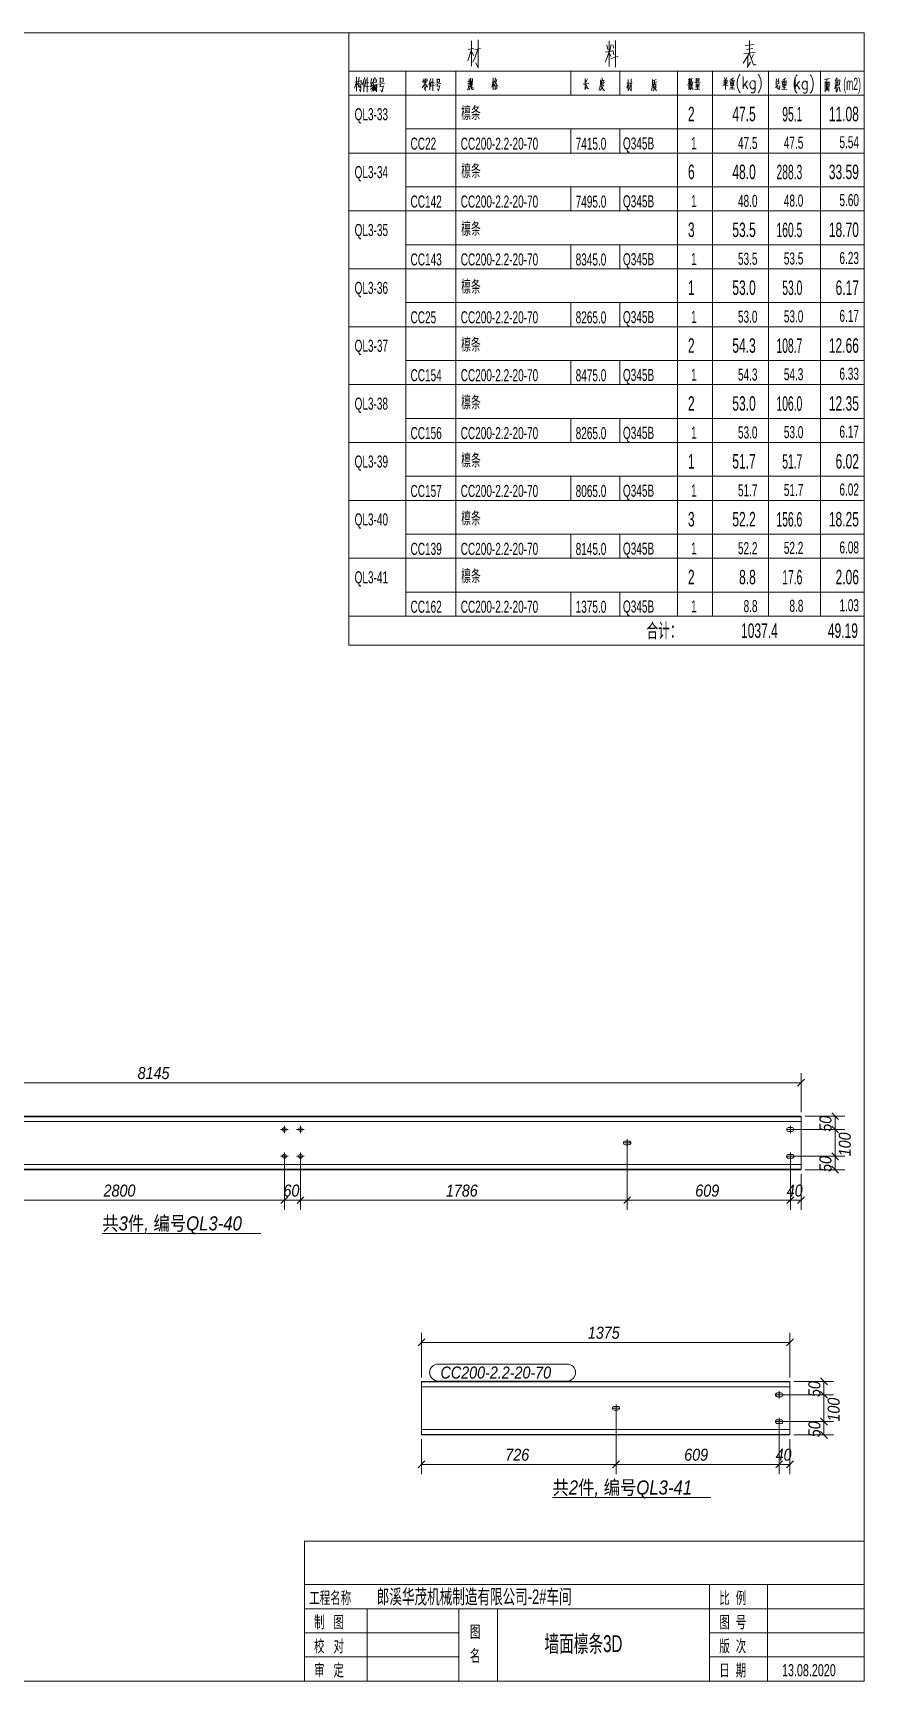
# Model space of a CAD drawing. Extents: x 857 to 4439, y -1249 to 4637.
# Drawn here: x 3034.1 to 3240.8, y 2701.1 to 3111.1 of the extents above; entities that cross this region are included whole.
import ezdxf

# ---------------------------------------------------------------- set-up
doc = ezdxf.new("R2010")
doc.units = 0
doc.header["$LTSCALE"] = 1000
doc.header["$MEASUREMENT"] = 0
doc.linetypes.add('XKITLINE00', pattern=[0])
doc.linetypes.add('XKITLINE02', pattern=[4, 2, -2])
for name, color, linetype, lineweight in [('Bolt', 7, 'Continuous', 0), ('DrawingSheet', 5, 'Continuous', 0), ('OtherObjectType', 1, 'Continuous', 0), ('Part', 2, 'Continuous', 0), ('PartMark', 3, 'Continuous', 0), ('Z-DIMENSIONS', 1, 'Continuous', 0)]:
    doc.layers.add(name, color=color, linetype=linetype, lineweight=lineweight)
doc.styles.add('Arial Italic', font='ariali.ttf')
doc.styles.add('宋体', font='arial.ttf')

# ---------------------------------------------------------------- blocks, each defined once
blk = doc.blocks.new('墙面檩条3D')
at = {"layer": 'Bolt', "color": 3, "linetype": 'XKITLINE00', "lineweight": 0}
for p, q in [((443.87, 142.21), (445.74, 142.21)), ((444.81, 141.27), (444.81, 143.14)), ((447.87, 142.21), (449.74, 142.21)), ((448.81, 141.27), (448.81, 143.14)), ((530.07, 139.81), (530.07, 137.94)), ((569.77, 142.39), (569.73, 142.21)), ((569.73, 142.21), (569.73, 142.21)), ((569.73, 142.21), (569.77, 142.03)), ((571.6, 142.21), (569.73, 142.21)), ((569.87, 142.54), (569.77, 142.39)), ((569.77, 142.03), (569.87, 141.88)), ((570.02, 142.64), (569.87, 142.54)), ((569.87, 141.88), (570.02, 141.78)), ((570.2, 142.67), (570.02, 142.64)), ((570.02, 141.78), (570.2, 141.74)), ((571.13, 142.67), (570.2, 142.67)), ((570.2, 141.74), (571.13, 141.74)), ((570.67, 143.14), (570.67, 141.27)), ((571.31, 142.64), (571.13, 142.67)), ((571.13, 141.74), (571.31, 141.78)), ((571.46, 142.54), (571.31, 142.64)), ((571.31, 141.78), (571.46, 141.88)), ((571.56, 142.39), (571.46, 142.54)), ((571.46, 141.88), (571.56, 142.03)), ((571.6, 142.21), (571.56, 142.39)), ((571.56, 142.03), (571.6, 142.21)), ((571.6, 142.21), (571.6, 142.21)), ((443.87, 135.54), (445.74, 135.54)), ((444.81, 134.61), (444.81, 136.47)), ((447.87, 135.54), (449.74, 135.54)), ((448.81, 134.61), (448.81, 136.47)), ((529.17, 139.05), (529.13, 138.87)), ((529.13, 138.87), (529.13, 138.87)), ((529.13, 138.87), (529.17, 138.69)), ((531, 138.87), (529.13, 138.87)), ((529.27, 139.2), (529.17, 139.05)), ((529.17, 138.69), (529.27, 138.54)), ((529.42, 139.3), (529.27, 139.2)), ((529.27, 138.54), (529.42, 138.44)), ((529.6, 139.34), (529.42, 139.3)), ((529.42, 138.44), (529.6, 138.41)), ((530.53, 139.34), (529.6, 139.34)), ((529.6, 138.41), (530.53, 138.41)), ((530.71, 139.3), (530.53, 139.34)), ((530.53, 138.41), (530.71, 138.44)), ((530.86, 139.2), (530.71, 139.3)), ((530.71, 138.44), (530.86, 138.54)), ((530.96, 139.05), (530.86, 139.2)), ((530.86, 138.54), (530.96, 138.69)), ((531, 138.87), (530.96, 139.05)), ((530.96, 138.69), (531, 138.87)), ((531, 138.87), (531, 138.87)), ((569.77, 135.72), (569.73, 135.54)), ((569.73, 135.54), (569.73, 135.54)), ((569.73, 135.54), (569.77, 135.36)), ((571.6, 135.54), (569.73, 135.54)), ((569.87, 135.87), (569.77, 135.72)), ((569.77, 135.36), (569.87, 135.21)), ((570.02, 135.97), (569.87, 135.87)), ((570.2, 136.01), (570.02, 135.97)), ((571.13, 136.01), (570.2, 136.01)), ((570.67, 136.47), (570.67, 134.61)), ((571.31, 135.97), (571.13, 136.01)), ((571.46, 135.87), (571.31, 135.97)), ((571.56, 135.72), (571.46, 135.87)), ((571.46, 135.21), (571.56, 135.36)), ((571.6, 135.54), (571.56, 135.72)), ((571.56, 135.36), (571.6, 135.54)), ((571.6, 135.54), (571.6, 135.54)), ((569.87, 135.21), (570.02, 135.11)), ((570.02, 135.11), (570.2, 135.07)), ((570.2, 135.07), (571.13, 135.07)), ((571.13, 135.07), (571.31, 135.11)), ((571.31, 135.11), (571.46, 135.21)), ((527.31, 73.81), (527.31, 71.94)), ((567.01, 76.39), (566.97, 76.21)), ((566.97, 76.21), (566.97, 76.21)), ((566.97, 76.21), (567.01, 76.03)), ((568.84, 76.21), (566.97, 76.21)), ((567.11, 76.54), (567.01, 76.39)), ((567.01, 76.03), (567.11, 75.88)), ((567.26, 76.64), (567.11, 76.54)), ((567.11, 75.88), (567.26, 75.78)), ((567.44, 76.68), (567.26, 76.64)), ((567.26, 75.78), (567.44, 75.74)), ((568.37, 76.68), (567.44, 76.68)), ((567.44, 75.74), (568.37, 75.74)), ((567.91, 77.14), (567.91, 75.28)), ((568.55, 76.64), (568.37, 76.68)), ((568.37, 75.74), (568.55, 75.78)), ((568.7, 76.54), (568.55, 76.64)), ((568.55, 75.78), (568.7, 75.88)), ((568.8, 76.39), (568.7, 76.54)), ((568.7, 75.88), (568.8, 76.03)), ((568.84, 76.21), (568.8, 76.39)), ((568.8, 76.03), (568.84, 76.21)), ((568.84, 76.21), (568.84, 76.21)), ((526.41, 73.05), (526.37, 72.88)), ((526.37, 72.88), (526.37, 72.88)), ((526.37, 72.88), (526.41, 72.7)), ((528.24, 72.88), (526.37, 72.88)), ((526.51, 73.21), (526.41, 73.05)), ((526.41, 72.7), (526.51, 72.55)), ((526.66, 73.31), (526.51, 73.21)), ((526.51, 72.55), (526.66, 72.44)), ((526.84, 73.34), (526.66, 73.31)), ((526.66, 72.44), (526.84, 72.41)), ((527.77, 73.34), (526.84, 73.34)), ((526.84, 72.41), (527.77, 72.41)), ((527.95, 73.31), (527.77, 73.34)), ((527.77, 72.41), (527.95, 72.44)), ((528.1, 73.21), (527.95, 73.31)), ((527.95, 72.44), (528.1, 72.55)), ((528.2, 73.05), (528.1, 73.21)), ((528.1, 72.55), (528.2, 72.7)), ((528.24, 72.88), (528.2, 73.05)), ((528.2, 72.7), (528.24, 72.88)), ((528.24, 72.88), (528.24, 72.88)), ((567.01, 69.72), (566.97, 69.54)), ((567.11, 69.87), (567.01, 69.72)), ((567.26, 69.97), (567.11, 69.87)), ((567.44, 70.01), (567.26, 69.97)), ((568.37, 70.01), (567.44, 70.01)), ((567.91, 70.48), (567.91, 68.61)), ((568.55, 69.97), (568.37, 70.01)), ((568.7, 69.87), (568.55, 69.97)), ((568.8, 69.72), (568.7, 69.87)), ((568.84, 69.54), (568.8, 69.72)), ((566.97, 69.54), (566.97, 69.54)), ((566.97, 69.54), (567.01, 69.36)), ((568.84, 69.54), (566.97, 69.54)), ((567.01, 69.36), (567.11, 69.21)), ((567.11, 69.21), (567.26, 69.11)), ((567.26, 69.11), (567.44, 69.08)), ((567.44, 69.08), (568.37, 69.08)), ((568.37, 69.08), (568.55, 69.11)), ((568.55, 69.11), (568.7, 69.21)), ((568.7, 69.21), (568.8, 69.36)), ((568.8, 69.36), (568.84, 69.54)), ((568.84, 69.54), (568.84, 69.54))]:
    blk.add_line(p, q, dxfattribs=at)
for centre in [(444.81, 142.21), (448.81, 142.21), (444.81, 135.54), (448.81, 135.54)]:
    blk.add_circle(centre, 0.467, dxfattribs=at)
at = {"layer": 'DrawingSheet', "color": 5, "linetype": 'XKITLINE00', "lineweight": 0}
for p, q in [((589, 415), (5, 415)), ((589, 5), (589, 415)), ((5, 5), (589, 5))]:
    blk.add_line(p, q, dxfattribs=at)
at = {"layer": 'OtherObjectType', "color": 6, "linetype": 'XKITLINE00', "lineweight": 0}
for p, q in [((460.84, 415), (460.84, 399.52)), ((460.84, 405.52), (589, 405.52)), ((475, 405.52), (475, 399.52)), ((487.48, 405.52), (487.48, 399.52)), ((516.04, 405.52), (516.04, 399.52)), ((528.28, 405.52), (528.28, 399.52)), ((542.56, 405.52), (542.56, 399.52)), ((551.32, 405.52), (551.32, 399.52)), ((565.24, 405.52), (565.24, 399.52)), ((578.2, 405.52), (578.2, 399.52)), ((460.84, 399.52), (460.84, 391.12)), ((589, 399.52), (460.84, 399.52)), ((475, 399.52), (475, 391.12)), ((487.48, 399.52), (487.48, 391.12)), ((542.56, 399.52), (542.56, 391.12)), ((551.32, 399.52), (551.32, 391.12)), ((565.24, 399.52), (565.24, 391.12)), ((578.2, 399.52), (578.2, 391.12)), ((460.84, 391.12), (460.84, 385.12)), ((475, 391.12), (475, 385.12)), ((475, 391.12), (589, 391.12)), ((487.48, 391.12), (487.48, 385.12)), ((516.04, 391.12), (516.04, 385.12)), ((528.28, 391.12), (528.28, 385.12)), ((542.56, 391.12), (542.56, 385.12)), ((551.32, 391.12), (551.32, 385.12)), ((565.24, 391.12), (565.24, 385.12)), ((578.2, 391.12), (578.2, 385.12)), ((460.84, 385.12), (460.84, 376.72)), ((589, 385.12), (460.84, 385.12)), ((475, 385.12), (589, 385.12)), ((475, 385.12), (475, 376.72)), ((487.48, 385.12), (487.48, 376.72)), ((542.56, 385.12), (542.56, 376.72)), ((551.32, 385.12), (551.32, 376.72)), ((565.24, 385.12), (565.24, 376.72)), ((578.2, 385.12), (578.2, 376.72)), ((460.84, 376.72), (460.84, 370.72)), ((475, 376.72), (475, 370.72)), ((475, 376.72), (589, 376.72)), ((487.48, 376.72), (487.48, 370.72)), ((516.04, 376.72), (516.04, 370.72)), ((528.28, 376.72), (528.28, 370.72)), ((542.56, 376.72), (542.56, 370.72)), ((551.32, 376.72), (551.32, 370.72)), ((565.24, 376.72), (565.24, 370.72)), ((578.2, 376.72), (578.2, 370.72)), ((460.84, 370.72), (460.84, 362.32)), ((589, 370.72), (460.84, 370.72)), ((475, 370.72), (589, 370.72)), ((475, 370.72), (475, 362.32)), ((487.48, 370.72), (487.48, 362.32)), ((542.56, 370.72), (542.56, 362.32)), ((551.32, 370.72), (551.32, 362.32)), ((565.24, 370.72), (565.24, 362.32)), ((578.2, 370.72), (578.2, 362.32)), ((460.84, 362.32), (460.84, 356.32)), ((475, 362.32), (475, 356.32)), ((475, 362.32), (589, 362.32)), ((487.48, 362.32), (487.48, 356.32)), ((516.04, 362.32), (516.04, 356.32)), ((528.28, 362.32), (528.28, 356.32)), ((542.56, 362.32), (542.56, 356.32)), ((551.32, 362.32), (551.32, 356.32)), ((565.24, 362.32), (565.24, 356.32)), ((578.2, 362.32), (578.2, 356.32)), ((460.84, 356.32), (460.84, 347.92)), ((589, 356.32), (460.84, 356.32)), ((475, 356.32), (589, 356.32)), ((475, 356.32), (475, 347.92)), ((487.48, 356.32), (487.48, 347.92)), ((542.56, 356.32), (542.56, 347.92)), ((551.32, 356.32), (551.32, 347.92)), ((565.24, 356.32), (565.24, 347.92)), ((578.2, 356.32), (578.2, 347.92)), ((460.84, 347.92), (460.84, 341.92)), ((475, 347.92), (475, 341.92)), ((475, 347.92), (589, 347.92)), ((487.48, 347.92), (487.48, 341.92)), ((516.04, 347.92), (516.04, 341.92)), ((528.28, 347.92), (528.28, 341.92)), ((542.56, 347.92), (542.56, 341.92)), ((551.32, 347.92), (551.32, 341.92)), ((565.24, 347.92), (565.24, 341.92)), ((578.2, 347.92), (578.2, 341.92)), ((460.84, 341.92), (460.84, 333.52)), ((589, 341.92), (460.84, 341.92)), ((475, 341.92), (589, 341.92)), ((475, 341.92), (475, 333.52)), ((487.48, 341.92), (487.48, 333.52)), ((542.56, 341.92), (542.56, 333.52)), ((551.32, 341.92), (551.32, 333.52)), ((565.24, 341.92), (565.24, 333.52)), ((578.2, 341.92), (578.2, 333.52)), ((460.84, 333.52), (460.84, 327.52)), ((475, 333.52), (475, 327.52)), ((475, 333.52), (589, 333.52)), ((487.48, 333.52), (487.48, 327.52)), ((516.04, 333.52), (516.04, 327.52)), ((528.28, 333.52), (528.28, 327.52)), ((542.56, 333.52), (542.56, 327.52)), ((551.32, 333.52), (551.32, 327.52)), ((565.24, 333.52), (565.24, 327.52)), ((578.2, 333.52), (578.2, 327.52)), ((460.84, 327.52), (460.84, 319.12)), ((589, 327.52), (460.84, 327.52)), ((475, 327.52), (589, 327.52)), ((475, 327.52), (475, 319.12)), ((487.48, 327.52), (487.48, 319.12)), ((542.56, 327.52), (542.56, 319.12)), ((551.32, 327.52), (551.32, 319.12)), ((565.24, 327.52), (565.24, 319.12)), ((578.2, 327.52), (578.2, 319.12)), ((460.84, 319.12), (460.84, 313.12)), ((475, 319.12), (475, 313.12)), ((475, 319.12), (589, 319.12)), ((487.48, 319.12), (487.48, 313.12)), ((516.04, 319.12), (516.04, 313.12)), ((528.28, 319.12), (528.28, 313.12)), ((542.56, 319.12), (542.56, 313.12)), ((551.32, 319.12), (551.32, 313.12)), ((565.24, 319.12), (565.24, 313.12)), ((578.2, 319.12), (578.2, 313.12)), ((460.84, 313.12), (460.84, 304.72)), ((589, 313.12), (460.84, 313.12)), ((475, 313.12), (589, 313.12)), ((475, 313.12), (475, 304.72)), ((487.48, 313.12), (487.48, 304.72)), ((542.56, 313.12), (542.56, 304.72)), ((551.32, 313.12), (551.32, 304.72)), ((565.24, 313.12), (565.24, 304.72)), ((578.2, 313.12), (578.2, 304.72)), ((460.84, 304.72), (460.84, 298.72)), ((475, 304.72), (475, 298.72)), ((475, 304.72), (589, 304.72)), ((487.48, 304.72), (487.48, 298.72)), ((516.04, 304.72), (516.04, 298.72)), ((528.28, 304.72), (528.28, 298.72)), ((542.56, 304.72), (542.56, 298.72)), ((551.32, 304.72), (551.32, 298.72)), ((565.24, 304.72), (565.24, 298.72)), ((578.2, 304.72), (578.2, 298.72)), ((460.84, 298.72), (460.84, 290.32)), ((589, 298.72), (460.84, 298.72)), ((475, 298.72), (589, 298.72)), ((475, 298.72), (475, 290.32)), ((487.48, 298.72), (487.48, 290.32)), ((542.56, 298.72), (542.56, 290.32)), ((551.32, 298.72), (551.32, 290.32)), ((565.24, 298.72), (565.24, 290.32)), ((578.2, 298.72), (578.2, 290.32)), ((460.84, 290.32), (460.84, 284.32)), ((475, 290.32), (475, 284.32)), ((475, 290.32), (589, 290.32)), ((487.48, 290.32), (487.48, 284.32)), ((516.04, 290.32), (516.04, 284.32)), ((528.28, 290.32), (528.28, 284.32)), ((542.56, 290.32), (542.56, 284.32)), ((551.32, 290.32), (551.32, 284.32)), ((565.24, 290.32), (565.24, 284.32)), ((578.2, 290.32), (578.2, 284.32)), ((460.84, 284.32), (460.84, 275.92)), ((589, 284.32), (460.84, 284.32)), ((475, 284.32), (589, 284.32)), ((475, 284.32), (475, 275.92)), ((487.48, 284.32), (487.48, 275.92)), ((542.56, 284.32), (542.56, 275.92)), ((551.32, 284.32), (551.32, 275.92)), ((565.24, 284.32), (565.24, 275.92)), ((578.2, 284.32), (578.2, 275.92)), ((460.84, 275.92), (460.84, 269.92)), ((475, 275.92), (475, 269.92)), ((475, 275.92), (589, 275.92)), ((487.48, 275.92), (487.48, 269.92)), ((516.04, 275.92), (516.04, 269.92)), ((528.28, 275.92), (528.28, 269.92)), ((542.56, 275.92), (542.56, 269.92)), ((551.32, 275.92), (551.32, 269.92)), ((565.24, 275.92), (565.24, 269.92)), ((578.2, 275.92), (578.2, 269.92)), ((460.84, 269.92), (460.84, 262.72)), ((460.84, 269.92), (589, 269.92)), ((475, 269.92), (589, 269.92)), ((460.84, 262.72), (589, 262.72))]:
    blk.add_line(p, q, dxfattribs=at)
at = {"layer": 'OtherObjectType', "color": 2, "linetype": 'XKITLINE00', "lineweight": 0}
for p, q in [((490.48, 408.07), (491.35, 410.89)), ((491.96, 411.21), (490.57, 410.89)), ((491.35, 406.74), (491.35, 413.07)), ((491.87, 409.41), (491.35, 410.45)), ((492.14, 410.83), (493.59, 411.12)), ((492.92, 410.98), (492.25, 408.97)), ((493.04, 413.27), (493.04, 406.36)), ((524.73, 410.22), (526.24, 410.51)), ((525.02, 412.02), (525.26, 410.89)), ((525.63, 410.37), (525.14, 408.89)), ((525.63, 413.07), (525.63, 406.65)), ((525.63, 410.08), (526.07, 409.12)), ((526.13, 412.17), (525.81, 410.45)), ((526.48, 412.08), (526.74, 411.21)), ((526.48, 410.69), (526.79, 409.55)), ((527.2, 406.51), (527.2, 413.13)), ((562.04, 410.22), (559.07, 409.84)), ((559.45, 411.88), (561.69, 412.17)), ((559.74, 410.89), (561.37, 411.12)), ((560.53, 413.13), (560.53, 410.08)), ((492.25, 408.97), (491.7, 407.7)), ((493.04, 406.36), (492.43, 407.55)), ((525.14, 408.89), (524.62, 407.7)), ((526.01, 408.6), (527.87, 409.26)), ((559.86, 408.89), (558.9, 407.46)), ((560.47, 409.99), (559.86, 408.89)), ((559.97, 406.42), (560.76, 407.7)), ((560.09, 409.12), (560.09, 406.59)), ((560.47, 409.84), (561.48, 407.09)), ((561.51, 409.64), (560.96, 408.51)), ((561.48, 407.09), (562.15, 407.09)), ((449.8, 39.8), (589, 39.8)), ((449.8, 39.8), (449.8, 5)), ((589, 39.8), (589, 5)), ((449.8, 5), (589, 5))]:
    blk.add_line(p, q, dxfattribs=at)
at = {"layer": 'OtherObjectType', "color": 4, "linetype": 'XKITLINE00', "lineweight": 0}
for p, q in [((462.28, 401.29), (462.76, 402.8)), ((463.09, 402.95), (462.34, 402.8)), ((462.76, 403.98), (462.76, 400.49)), ((462.76, 402.47), (463, 402.16)), ((463.03, 402.08), (463.23, 402.87)), ((463.17, 401.52), (463.44, 402.54)), ((463.23, 402.87), (463.42, 403.98)), ((463.23, 402.91), (463.93, 403.07)), ((463.67, 401.36), (463.48, 401.9)), ((463.93, 403.22), (463.83, 401.44)), ((464.82, 403.9), (464.2, 402.08)), ((464.58, 403.14), (464.58, 400.39)), ((465.03, 402.58), (464.84, 401.87)), ((465.11, 403.41), (465.03, 402.58)), ((465.05, 402.58), (465.82, 402.7)), ((465.42, 403.94), (465.42, 400.28)), ((466.21, 402.39), (466.6, 402.58)), ((466.71, 401.9), (466.21, 401.6)), ((466.6, 403.74), (466.27, 402.43)), ((466.71, 402.87), (466.27, 401.63)), ((466.93, 401.9), (466.81, 401.21)), ((466.98, 403.55), (466.93, 401.9)), ((467.7, 402.7), (466.95, 402.58)), ((466.98, 400.53), (466.95, 402.23)), ((466.98, 403.22), (467.66, 403.34)), ((466.98, 402.04), (467.78, 402.16)), ((467.25, 402.04), (467.25, 400.72)), ((467.27, 403.94), (467.44, 403.48)), ((467.49, 400.72), (467.53, 402.12)), ((467.7, 403.41), (467.64, 402.7)), ((467.82, 402.23), (467.76, 400.36)), ((468.2, 402.27), (469.75, 402.43)), ((468.65, 403.9), (468.65, 402.62)), ((468.65, 403.59), (469.36, 403.72)), ((469.42, 402.87), (468.65, 402.8)), ((468.76, 402.31), (468.65, 401.63)), ((469.44, 401.87), (469.09, 400.24)), ((469.42, 403.82), (469.36, 402.87)), ((479.51, 401.9), (479.08, 401.35)), ((479.31, 403.35), (479.22, 402.73)), ((479.29, 403.16), (480.36, 403.31)), ((479.39, 402.85), (479.66, 402.92)), ((479.39, 402.56), (479.66, 402.61)), ((479.41, 403.48), (480.2, 403.62)), ((479.83, 402.5), (479.51, 401.9)), ((479.7, 401.99), (479.85, 401.7)), ((479.8, 403.52), (479.8, 402.59)), ((479.8, 402.38), (480.4, 401.57)), ((479.93, 402.92), (480.2, 402.98)), ((479.93, 402.61), (480.2, 402.69)), ((480.38, 403.41), (480.28, 402.92)), ((481.21, 403.64), (480.71, 402.13)), ((481.02, 403.02), (481.02, 400.74)), ((481.26, 402.2), (481.13, 401.6)), ((481.19, 401.76), (482.16, 401.9)), ((481.34, 402.89), (481.26, 402.2)), ((481.42, 402.56), (482.06, 402.65)), ((481.71, 403.68), (481.71, 400.64)), ((482.41, 402.28), (483.69, 402.42)), ((483.42, 401.86), (482.74, 401.72)), ((482.78, 403.64), (482.78, 402.59)), ((482.78, 403.39), (483.4, 403.45)), ((483.42, 402.79), (482.78, 402.73)), ((482.87, 402.32), (482.78, 401.76)), ((483.45, 401.96), (483.15, 400.6)), ((483.42, 403.58), (483.38, 402.79)), ((491.02, 402.43), (490.4, 402.31)), ((490.46, 402.89), (490.98, 402.99)), ((490.75, 402.29), (490.59, 401.4)), ((490.71, 402.08), (490.96, 401.52)), ((490.81, 403.57), (490.75, 402.29)), ((491.23, 401.9), (490.98, 401.21)), ((491.11, 403.72), (491.11, 401.96)), ((491.6, 403.55), (491.11, 403.49)), ((491.37, 403.1), (491.23, 401.9)), ((491.39, 402.14), (491.39, 401.07)), ((491.56, 401.96), (491.6, 403.69)), ((496.79, 402.74), (496.44, 401.54)), ((496.5, 402.74), (497, 402.87)), ((496.79, 403.82), (496.79, 400.88)), ((496.79, 403.72), (496.79, 400.84)), ((496.79, 402.54), (496.96, 402.14)), ((497.27, 402.33), (496.9, 401.73)), ((497.31, 403.82), (497.06, 402.7)), ((497.19, 403.22), (497.66, 403.34)), ((497.21, 401.94), (497.21, 400.84)), ((497.21, 401.81), (497.64, 401.87)), ((497.23, 402.97), (497.74, 401.94)), ((497.41, 402.66), (497.27, 402.33)), ((497.7, 403.4), (497.41, 402.66)), ((497.64, 401.96), (497.62, 401.15)), ((497.74, 401.94), (497.93, 401.94)), ((519.16, 402.27), (520.53, 402.46)), ((519.61, 403.66), (519.61, 401.01)), ((519.95, 403.1), (519.61, 402.64)), ((519.8, 402.33), (520.26, 401.11)), ((520.19, 403.58), (519.95, 403.1)), ((523.42, 402.31), (523.26, 401.3)), ((523.46, 403.33), (523.42, 402.31)), ((523.46, 403.06), (524.44, 403.24)), ((523.48, 402.54), (524.44, 402.66)), ((523.65, 401.84), (524.15, 401.94)), ((523.73, 403.06), (523.73, 402.08)), ((523.73, 402.17), (524.13, 402.23)), ((523.81, 403.8), (523.92, 403.26)), ((524.06, 401.57), (524.17, 402.04)), ((524.08, 402.23), (524.1, 403.1)), ((529.96, 401.23), (530.37, 402.49)), ((530.64, 402.63), (530.02, 402.49)), ((530.37, 400.63), (530.37, 403.46)), ((530.58, 401.84), (530.37, 402.3)), ((530.7, 402.45), (531.35, 402.59)), ((531.04, 402.41), (530.75, 401.52)), ((531.1, 403.56), (531.1, 400.48)), ((536.39, 402.26), (536.31, 401.47)), ((536.41, 403.46), (536.39, 402.26)), ((537.26, 403.42), (536.41, 403.13)), ((536.46, 402.59), (537.45, 402.82)), ((536.62, 402.36), (536.62, 401.27)), ((537.2, 402.26), (536.62, 402.13)), ((536.93, 401.87), (536.85, 401.27)), ((536.89, 402.2), (536.91, 403.19)), ((537.24, 402.44), (537.2, 401.23)), ((545.61, 402.89), (545.2, 402)), ((545.28, 402.85), (545.99, 402.99)), ((545.28, 401.79), (545.78, 401.96)), ((545.37, 403.51), (545.49, 403.05)), ((545.59, 402.2), (545.43, 401.5)), ((545.61, 403.78), (545.61, 402.25)), ((545.61, 402.81), (545.9, 402.39)), ((545.82, 402.16), (545.72, 401.58)), ((545.86, 403.61), (545.76, 402.95)), ((546.03, 402.76), (545.9, 402.14)), ((545.95, 402.39), (546.36, 400.98)), ((546.11, 403.16), (546.03, 402.76)), ((546.03, 402.76), (546.52, 402.85)), ((546.23, 401.96), (546.09, 401.36)), ((546.17, 403.78), (546.11, 403.16)), ((546.3, 402.81), (546.23, 401.96)), ((546.85, 402.56), (548.22, 402.66)), ((547.23, 402.43), (547.23, 401.54)), ((547.23, 402.25), (547.95, 402.33)), ((547.25, 403.74), (547.25, 402.8)), ((547.25, 403.55), (547.95, 403.61)), ((547.25, 403.22), (547.85, 403.28)), ((547.95, 402.99), (547.25, 402.93)), ((547.33, 401.96), (547.81, 402)), ((547.58, 402.29), (547.58, 400.98)), ((547.97, 403.69), (547.93, 402.99)), ((547.97, 402.43), (547.93, 401.69)), ((553.84, 401.82), (555.23, 401.98)), ((554.19, 403.28), (554.19, 402.11)), ((554.94, 403.22), (554.19, 403.1)), ((554.19, 402.21), (554.98, 402.31)), ((554.27, 403.88), (554.44, 403.31)), ((554.29, 402.71), (554.85, 402.77)), ((554.58, 400.95), (554.58, 403.14)), ((554.85, 403.89), (554.63, 403.22)), ((554.96, 403.28), (554.9, 402.31)), ((555.49, 403), (556.88, 403.22)), ((556.2, 403.57), (555.76, 403.37)), ((555.78, 402.85), (555.83, 401.73)), ((555.81, 402.71), (556.61, 402.81)), ((556.67, 402.02), (555.83, 401.92)), ((555.87, 402.31), (556.47, 402.38)), ((556.49, 403.84), (556.2, 403.57)), ((556.2, 403.57), (556.2, 401.09)), ((556.65, 402.98), (556.57, 402.06)), ((557.54, 403.41), (557.42, 402.69)), ((557.42, 402.69), (557.42, 402.13)), ((557.42, 402.13), (557.54, 401.42)), ((557.75, 403.97), (557.54, 403.41)), ((557.96, 404.42), (557.75, 403.97)), ((558.18, 404.69), (557.96, 404.42)), ((558.93, 404.13), (558.93, 401.13)), ((560, 403.12), (558.93, 401.69)), ((559.36, 402.27), (560.09, 401.13)), ((560.75, 402.69), (560.63, 402.27)), ((560.63, 402.27), (560.63, 401.98)), ((560.63, 401.98), (560.75, 401.55)), ((560.96, 402.98), (560.75, 402.69)), ((561.18, 403.12), (560.96, 402.98)), ((561.49, 403.12), (561.18, 403.12)), ((561.7, 402.98), (561.49, 403.12)), ((561.91, 402.69), (561.7, 402.98)), ((561.91, 403.12), (561.91, 400.84)), ((562.67, 404.69), (562.88, 404.42)), ((562.88, 404.42), (563.09, 403.97)), ((563.09, 403.97), (563.31, 403.41)), ((563.31, 403.41), (563.42, 402.69)), ((563.42, 402.13), (563.31, 401.42)), ((563.42, 402.69), (563.42, 402.13)), ((567.16, 401.8), (567.04, 401.32)), ((567.16, 403.66), (567.35, 403.19)), ((567.16, 401.9), (567.41, 401.34)), ((567.18, 403.06), (567.18, 402.09)), ((567.18, 402.92), (567.84, 403.02)), ((567.8, 402.4), (567.18, 402.3)), ((567.43, 402.03), (567.66, 401.66)), ((567.78, 403.68), (567.62, 403.02)), ((567.84, 403.1), (567.78, 402.4)), ((567.91, 401.9), (568.13, 401.43)), ((568.46, 402.88), (569.83, 403.1)), ((569.17, 403.45), (568.73, 403.25)), ((568.75, 402.73), (568.81, 401.61)), ((568.77, 402.59), (569.56, 402.69)), ((569.64, 401.9), (568.81, 401.8)), ((568.84, 402.19), (569.44, 402.26)), ((569.46, 403.72), (569.17, 403.45)), ((569.17, 403.45), (569.17, 400.97)), ((569.62, 402.86), (569.54, 401.94)), ((571.69, 403.29), (571.59, 402.57)), ((571.59, 402.57), (571.59, 402.01)), ((571.59, 402.01), (571.69, 401.3)), ((571.9, 403.85), (571.69, 403.29)), ((571.88, 404.01), (571.88, 401.01)), ((572.97, 403), (571.88, 401.57)), ((572.13, 404.3), (571.9, 403.85)), ((572.35, 404.57), (572.13, 404.3)), ((572.31, 402.15), (573.06, 401.01)), ((573.7, 402.57), (573.61, 402.15)), ((573.61, 402.15), (573.61, 401.86)), ((573.61, 401.86), (573.7, 401.43)), ((573.92, 402.86), (573.7, 402.57)), ((574.13, 403), (573.92, 402.86)), ((574.46, 403), (574.13, 403)), ((574.67, 402.86), (574.46, 403)), ((574.88, 402.57), (574.67, 402.86)), ((574.88, 403), (574.88, 400.72)), ((575.64, 404.57), (575.85, 404.3)), ((575.85, 404.3), (576.06, 403.85)), ((576.06, 403.85), (576.28, 403.29)), ((576.28, 403.29), (576.37, 402.57)), ((576.37, 402.01), (576.28, 401.3)), ((576.37, 402.57), (576.37, 402.01)), ((580.45, 403.66), (579.16, 403.46)), ((579.34, 402.92), (579.36, 400.36)), ((580.28, 402.74), (579.34, 402.58)), ((579.63, 402.62), (579.63, 400.74)), ((579.88, 402.16), (579.63, 402.08)), ((579.7, 402.66), (579.81, 403.58)), ((579.97, 402.66), (579.95, 400.78)), ((580.22, 400.4), (580.31, 402.96)), ((581.93, 401.82), (581.7, 401.12)), ((581.76, 402.54), (582.35, 402.7)), ((582.3, 403.84), (581.83, 403.12)), ((582.1, 402.54), (581.93, 401.82)), ((582.1, 403.42), (582.1, 400.28)), ((582.1, 402.32), (582.33, 401.86)), ((582.47, 403.46), (582.47, 401.86)), ((582.47, 403.16), (582.92, 403.3)), ((582.92, 402.12), (582.47, 402)), ((582.94, 403.38), (582.89, 402.12)), ((463.56, 401.63), (463.09, 401.48)), ((463.71, 400.36), (463.42, 400.99)), ((463.83, 401.44), (463.71, 400.36)), ((464.78, 401.63), (465.94, 401.79)), ((466.21, 400.92), (466.71, 401.44)), ((466.81, 401.21), (466.54, 400.45)), ((467.16, 401.4), (467.64, 401.48)), ((467.76, 400.36), (467.64, 400.69)), ((469.42, 401.75), (468.59, 401.6)), ((469.09, 400.24), (468.82, 400.88)), ((479.58, 401.47), (480.05, 401.57)), ((479.6, 401.16), (480.01, 400.7)), ((480.11, 401.63), (479.78, 400.97)), ((480.4, 401.57), (480.49, 401.57)), ((483.15, 400.6), (482.93, 401.12)), ((490.59, 401.4), (490.36, 400.8)), ((490.98, 401.21), (490.67, 400.84)), ((491.39, 401.07), (491.46, 400.94)), ((491.46, 400.94), (491.75, 400.94)), ((491.75, 400.94), (491.73, 401.63)), ((497.21, 401.07), (497.66, 401.15)), ((519.95, 401.51), (519.53, 400.91)), ((520.26, 401.11), (520.53, 401.15)), ((523.26, 401.3), (523.07, 400.78)), ((523.28, 400.72), (523.9, 401.28)), ((523.65, 401.67), (524.35, 400.72)), ((523.9, 401.28), (524.06, 401.57)), ((524.35, 400.72), (524.5, 400.72)), ((530.75, 401.52), (530.5, 400.96)), ((531.1, 400.48), (530.83, 401)), ((536.31, 401.47), (536.12, 400.67)), ((536.72, 400.87), (536.44, 400.58)), ((536.85, 401.27), (536.72, 400.87)), ((536.97, 401.27), (537.41, 400.62)), ((545.57, 401.17), (545.34, 400.9)), ((545.43, 401.5), (545.86, 401.17)), ((545.72, 401.58), (545.57, 401.17)), ((546.09, 401.36), (545.78, 400.84)), ((546.36, 400.98), (546.57, 400.98)), ((546.92, 400.9), (548.12, 400.99)), ((547.16, 401.3), (547.95, 401.36)), ((547.95, 401.69), (547.23, 401.63)), ((556.88, 401.13), (555.52, 400.99)), ((556.57, 401.55), (555.81, 401.46)), ((557.54, 401.42), (557.75, 400.84)), ((557.75, 400.84), (557.96, 400.41)), ((557.96, 400.41), (558.18, 400.12)), ((560.75, 401.55), (560.96, 401.26)), ((560.96, 401.26), (561.18, 401.13)), ((561.18, 400.12), (560.96, 400.27)), ((561.18, 401.13), (561.49, 401.13)), ((561.49, 400.12), (561.18, 400.12)), ((561.49, 401.13), (561.7, 401.26)), ((561.7, 400.27), (561.49, 400.12)), ((561.7, 401.26), (561.91, 401.55)), ((561.82, 400.41), (561.7, 400.27)), ((561.91, 400.84), (561.82, 400.41)), ((562.88, 400.41), (562.67, 400.12)), ((563.09, 400.84), (562.88, 400.41)), ((563.31, 401.42), (563.09, 400.84)), ((567.41, 401.34), (567.62, 401.06)), ((567.62, 401.06), (567.95, 400.91)), ((567.95, 400.91), (567.86, 401.51)), ((569.83, 401.01), (568.5, 400.87)), ((569.54, 401.43), (568.77, 401.34)), ((571.69, 401.3), (571.9, 400.72)), ((571.9, 400.72), (572.13, 400.29)), ((572.13, 400.29), (572.35, 400)), ((573.7, 401.43), (573.92, 401.14)), ((573.92, 401.14), (574.13, 401.01)), ((574.13, 400), (573.92, 400.15)), ((574.13, 401.01), (574.46, 401.01)), ((574.46, 400), (574.13, 400)), ((574.46, 401.01), (574.67, 401.14)), ((574.67, 400.15), (574.46, 400)), ((574.67, 401.14), (574.88, 401.43)), ((574.79, 400.29), (574.67, 400.15)), ((574.88, 400.72), (574.79, 400.29)), ((575.85, 400.29), (575.64, 400)), ((576.06, 400.72), (575.85, 400.29)), ((576.28, 401.3), (576.06, 400.72)), ((579.36, 400.66), (580.22, 400.82)), ((579.63, 401.48), (579.88, 401.58)), ((582.58, 401.58), (582.25, 400.24)), ((582.85, 401.62), (583.05, 400.36))]:
    blk.add_line(p, q, dxfattribs=at)
at = {"layer": 'OtherObjectType', "color": 1, "linetype": 'XKITLINE00', "lineweight": 0}
for p, q in [((399.53, 116.36), (438.95, 116.36)), ((511.51, 50.65), (550.93, 50.65))]:
    blk.add_line(p, q, dxfattribs=at)
at = {"layer": 'OtherObjectType', "color": 3, "linetype": 'XKITLINE00', "lineweight": 0}
for p, q in [((449.8, 29), (589, 29)), ((550.6, 29), (550.6, 5)), ((565, 29), (565, 5)), ((449.8, 23), (589, 23)), ((465.4, 23), (465.4, 5)), ((488.2, 23), (488.2, 5)), ((497.8, 23), (497.8, 5)), ((449.8, 17), (488.2, 17)), ((550.6, 17), (589, 17)), ((449.8, 11), (488.2, 11)), ((550.6, 11), (589, 11))]:
    blk.add_line(p, q, dxfattribs=at)
at = {"layer": 'Part', "color": 2, "linetype": 'XKITLINE00', "lineweight": 0}
for p, q in [((404.24, 145.54), (319.31, 145.54)), ((404.24, 144.21), (319.31, 144.21)), ((489.27, 145.54), (404.34, 145.54)), ((489.27, 144.21), (404.34, 144.21)), ((573.33, 145.54), (489.37, 145.54)), ((573.33, 144.21), (489.37, 144.21)), ((573.33, 132.21), (573.33, 145.54)), ((404.24, 133.54), (319.31, 133.54)), ((404.24, 132.21), (319.31, 132.21)), ((489.27, 133.54), (404.34, 133.54)), ((489.27, 132.21), (404.34, 132.21)), ((573.33, 133.54), (489.37, 133.54)), ((573.33, 132.21), (489.37, 132.21)), ((478.91, 66.21), (478.91, 79.54)), ((570.57, 79.54), (478.91, 79.54)), ((570.57, 78.21), (478.91, 78.21)), ((570.57, 66.21), (570.57, 79.54)), ((570.57, 67.54), (478.91, 67.54)), ((570.57, 66.21), (478.91, 66.21))]:
    blk.add_line(p, q, dxfattribs=at)
at = {"layer": 'Part', "color": 7, "linetype": 'XKITLINE02', "lineweight": 0}
for p, q in [((404.24, 145.39), (319.31, 145.39)), ((489.27, 145.39), (404.34, 145.39)), ((573.33, 145.39), (489.37, 145.39)), ((404.24, 132.35), (319.31, 132.35)), ((489.27, 132.35), (404.34, 132.35)), ((573.33, 132.35), (489.37, 132.35)), ((570.57, 79.4), (478.91, 79.4)), ((570.57, 66.36), (478.91, 66.36))]:
    blk.add_line(p, q, dxfattribs=at)
at = {"layer": 'PartMark', "color": 1, "linetype": 'XKITLINE00', "lineweight": 0}
for p, q in [((483.05, 83.84), (515.16, 83.84)), ((483.05, 79.64), (515.16, 79.64))]:
    blk.add_line(p, q, dxfattribs=at)
for centre, start, end in [((483.05, 81.74), 90, 270), ((515.16, 81.74), 270, 90)]:
    blk.add_arc(centre, 2.1, start, end, dxfattribs=at)
at = {"layer": 'Z-DIMENSIONS', "color": 4, "linetype": 'XKITLINE00', "lineweight": 0}
for p, q in [((573.33, 146.54), (573.33, 156.25)), ((252.18, 153.85), (573.33, 153.85)), ((574.18, 154.7), (572.48, 153)), ((574.33, 145.54), (584.2, 145.54)), ((580.95, 146.39), (582.65, 144.69)), ((581.8, 142.21), (581.8, 145.54)), ((571.67, 142.21), (584.2, 142.21)), ((571.67, 142.21), (584.2, 142.21)), ((580.95, 143.06), (582.65, 141.36)), ((580.95, 143.06), (582.65, 141.36)), ((581.8, 135.54), (581.8, 142.21)), ((530.07, 137.87), (530.07, 122.21)), ((530.07, 137.87), (530.07, 122.21)), ((571.67, 135.54), (584.2, 135.54)), ((571.67, 135.54), (584.2, 135.54)), ((580.95, 136.39), (582.65, 134.69)), ((580.95, 136.39), (582.65, 134.69)), ((581.8, 132.21), (581.8, 135.54)), ((444.81, 134.54), (444.81, 122.21)), ((444.81, 134.54), (444.81, 122.21)), ((448.81, 134.54), (448.81, 122.21)), ((448.81, 134.54), (448.81, 122.21)), ((570.67, 134.54), (570.67, 122.21)), ((570.67, 134.54), (570.67, 122.21)), ((573.33, 131.21), (573.33, 122.21)), ((574.33, 132.21), (584.2, 132.21)), ((580.95, 133.06), (582.65, 131.36)), ((363.77, 124.61), (444.81, 124.61)), ((445.66, 125.46), (443.96, 123.76)), ((445.66, 125.46), (443.96, 123.76)), ((444.81, 124.61), (448.81, 124.61)), ((449.66, 125.46), (447.96, 123.76)), ((449.66, 125.46), (447.96, 123.76)), ((448.81, 124.61), (530.07, 124.61)), ((530.91, 125.46), (529.22, 123.76)), ((530.91, 125.46), (529.22, 123.76)), ((530.07, 124.61), (570.67, 124.61)), ((571.51, 125.46), (569.82, 123.76)), ((571.51, 125.46), (569.82, 123.76)), ((570.67, 124.61), (573.33, 124.61)), ((574.18, 125.46), (572.48, 123.76)), ((478.91, 80.54), (478.91, 91.65)), ((570.57, 80.54), (570.57, 91.65)), ((479.75, 90.1), (478.06, 88.4)), ((478.91, 89.25), (570.57, 89.25)), ((571.42, 90.1), (569.72, 88.4)), ((571.57, 79.54), (581.44, 79.54)), ((578.19, 80.39), (579.89, 78.69)), ((579.04, 76.21), (579.04, 79.54)), ((568.91, 76.21), (581.44, 76.21)), ((568.91, 76.21), (581.44, 76.21)), ((578.19, 77.06), (579.89, 75.36)), ((578.19, 77.06), (579.89, 75.36)), ((579.04, 69.54), (579.04, 76.21)), ((527.31, 71.88), (527.31, 56.5)), ((527.31, 71.88), (527.31, 56.5)), ((578.19, 70.39), (579.89, 68.69)), ((578.19, 70.39), (579.89, 68.69)), ((567.91, 68.54), (567.91, 56.5)), ((567.91, 68.54), (567.91, 56.5)), ((568.91, 69.54), (581.44, 69.54)), ((568.91, 69.54), (581.44, 69.54)), ((571.57, 66.21), (581.44, 66.21)), ((578.19, 67.06), (579.89, 65.36)), ((579.04, 66.21), (579.04, 69.54)), ((478.91, 65.21), (478.91, 56.5)), ((570.57, 65.21), (570.57, 56.5)), ((479.75, 59.75), (478.06, 58.05)), ((478.91, 58.9), (527.31, 58.9)), ((528.15, 59.75), (526.46, 58.05)), ((528.15, 59.75), (526.46, 58.05)), ((527.31, 58.9), (567.91, 58.9)), ((568.75, 59.75), (567.06, 58.05)), ((568.75, 59.75), (567.06, 58.05)), ((567.91, 58.9), (570.57, 58.9)), ((571.42, 59.75), (569.72, 58.05))]:
    blk.add_line(p, q, dxfattribs=at)
at = {"layer": 'Z-DIMENSIONS', "color": 3}
for p in [(573.33, 153.85), (581.8, 145.54), (581.8, 142.21), (581.8, 142.21), (581.8, 135.54), (581.8, 135.54), (581.8, 132.21), (444.81, 124.61), (444.81, 124.61), (448.81, 124.61), (448.81, 124.61), (530.07, 124.61), (530.07, 124.61), (570.67, 124.61), (570.67, 124.61), (573.33, 124.61), (478.91, 89.25), (570.57, 89.25), (579.04, 79.54), (579.04, 76.21), (579.04, 76.21), (579.04, 69.54), (579.04, 69.54), (579.04, 66.21), (478.91, 58.9), (527.31, 58.9), (527.31, 58.9), (567.91, 58.9), (567.91, 58.9), (570.57, 58.9)]:
    blk.add_point(p, dxfattribs=at)
at = {"layer": 'OtherObjectType', "color": 4, "style": '宋体'}
for s, height, width, p in [('(m2)', 3, 0.51, (583.84, 400.84)), ('2', 3.6, 0.595, (545.2, 393.04)), ('47.5', 3.6, 0.595, (556.24, 393.04)), ('11.08', 3.6, 0.595, (580.24, 393.04)), ('6', 3.6, 0.595, (545.2, 378.64)), ('48.0', 3.6, 0.595, (556.24, 378.64)), ('33.59', 3.6, 0.595, (580.24, 378.64)), ('3', 3.6, 0.595, (545.2, 364.24)), ('53.5', 3.6, 0.595, (556.24, 364.24)), ('18.70', 3.6, 0.595, (580.24, 364.24)), ('1', 3.6, 0.595, (545.2, 349.84)), ('53.0', 3.6, 0.595, (556.24, 349.84)), ('6.17', 3.6, 0.595, (581.92, 349.84)), ('2', 3.6, 0.595, (545.2, 335.44)), ('54.3', 3.6, 0.595, (556.24, 335.44)), ('12.66', 3.6, 0.595, (580.24, 335.44)), ('2', 3.6, 0.595, (545.2, 321.04)), ('53.0', 3.6, 0.595, (556.24, 321.04)), ('12.35', 3.6, 0.595, (580.24, 321.04)), ('1', 3.6, 0.595, (545.2, 306.64)), ('51.7', 3.6, 0.595, (556.24, 306.64)), ('6.02', 3.6, 0.595, (581.92, 306.64)), ('3', 3.6, 0.595, (545.2, 292.24)), ('52.2', 3.6, 0.595, (556.24, 292.24)), ('18.25', 3.6, 0.595, (580.24, 292.24)), ('2', 3.6, 0.595, (545.2, 277.84)), ('8.8', 3.6, 0.595, (557.92, 277.84)), ('2.06', 3.6, 0.595, (581.92, 277.84)), ('工程名称', 3, 0.6375, (451, 24.2)), ('比  例', 3, 0.6375, (553, 24.2)), ('制   图', 3, 0.6375, (452.2, 18.2)), ('图  号', 3, 0.6375, (553, 18.2)), ('图', 3, 0.6375, (490.96, 15.8)), ('校   对', 3, 0.6375, (452.2, 12.2)), ('名', 3, 0.6375, (490.96, 9.8)), ('版  次', 3, 0.6375, (553, 12.2)), ('审   定', 3, 0.6375, (452.2, 6.2)), ('日  期', 3, 0.6375, (553, 6.2))]:
    blk.add_text(s, height=height, dxfattribs=dict(at, width=width)).set_placement(p)
at = {"layer": 'OtherObjectType', "color": 7, "style": '宋体'}
for s, height, width, p in [('QL3-33', 3, 0.595, (462.28, 393.28)), ('檩条', 3, 0.595, (488.8, 393.64)), ('CC22', 3, 0.595, (476.2, 385.96)), ('CC200-2.2-20-70', 3, 0.595, (488.68, 385.96)), ('7415.0', 3, 0.595, (517.27, 385.95)), ('Q345B', 3, 0.595, (529.03, 386.02)), ('1', 3, 0.595, (545.98, 386.08)), ('47.5', 3, 0.595, (557.64, 386.12)), ('47.5', 3, 0.595, (569.05, 386.2)), ('5.54', 3, 0.595, (582.88, 386.32)), ('QL3-34', 3, 0.595, (462.28, 378.88)), ('檩条', 3, 0.595, (488.8, 379.24)), ('CC142', 3, 0.595, (476.2, 371.56)), ('CC200-2.2-20-70', 3, 0.595, (488.68, 371.56)), ('7495.0', 3, 0.595, (517.27, 371.55)), ('Q345B', 3, 0.595, (529.03, 371.62)), ('1', 3, 0.595, (545.98, 371.68)), ('48.0', 3, 0.595, (557.64, 371.72)), ('48.0', 3, 0.595, (569.05, 371.8)), ('5.60', 3, 0.595, (582.88, 371.92)), ('QL3-35', 3, 0.595, (462.28, 364.48)), ('檩条', 3, 0.595, (488.8, 364.84)), ('CC143', 3, 0.595, (476.2, 357.16)), ('CC200-2.2-20-70', 3, 0.595, (488.68, 357.16)), ('8345.0', 3, 0.595, (517.27, 357.15)), ('Q345B', 3, 0.595, (529.03, 357.22)), ('1', 3, 0.595, (545.98, 357.28)), ('53.5', 3, 0.595, (557.64, 357.32)), ('53.5', 3, 0.595, (569.05, 357.4)), ('6.23', 3, 0.595, (582.88, 357.52)), ('QL3-36', 3, 0.595, (462.28, 350.08)), ('檩条', 3, 0.595, (488.8, 350.44)), ('CC25', 3, 0.595, (476.2, 342.76)), ('CC200-2.2-20-70', 3, 0.595, (488.68, 342.76)), ('8265.0', 3, 0.595, (517.27, 342.75)), ('Q345B', 3, 0.595, (529.03, 342.82)), ('1', 3, 0.595, (545.98, 342.88)), ('53.0', 3, 0.595, (557.64, 342.92)), ('53.0', 3, 0.595, (569.05, 343)), ('6.17', 3, 0.595, (582.88, 343.12)), ('QL3-37', 3, 0.595, (462.28, 335.68)), ('檩条', 3, 0.595, (488.8, 336.04)), ('CC154', 3, 0.595, (476.2, 328.36)), ('CC200-2.2-20-70', 3, 0.595, (488.68, 328.36)), ('8475.0', 3, 0.595, (517.27, 328.35)), ('Q345B', 3, 0.595, (529.03, 328.42)), ('1', 3, 0.595, (545.98, 328.48)), ('54.3', 3, 0.595, (557.64, 328.52)), ('54.3', 3, 0.595, (569.05, 328.6)), ('6.33', 3, 0.595, (582.88, 328.72)), ('QL3-38', 3, 0.595, (462.28, 321.28)), ('檩条', 3, 0.595, (488.8, 321.64)), ('CC156', 3, 0.595, (476.2, 313.96)), ('CC200-2.2-20-70', 3, 0.595, (488.68, 313.96)), ('8265.0', 3, 0.595, (517.27, 313.95)), ('Q345B', 3, 0.595, (529.03, 314.02)), ('1', 3, 0.595, (545.98, 314.08)), ('53.0', 3, 0.595, (557.64, 314.12)), ('53.0', 3, 0.595, (569.05, 314.2)), ('6.17', 3, 0.595, (582.88, 314.32)), ('QL3-39', 3, 0.595, (462.28, 306.88)), ('檩条', 3, 0.595, (488.8, 307.24)), ('CC157', 3, 0.595, (476.2, 299.56)), ('CC200-2.2-20-70', 3, 0.595, (488.68, 299.56)), ('8065.0', 3, 0.595, (517.27, 299.55)), ('Q345B', 3, 0.595, (529.03, 299.62)), ('1', 3, 0.595, (545.98, 299.68)), ('51.7', 3, 0.595, (557.64, 299.72)), ('51.7', 3, 0.595, (569.05, 299.8)), ('6.02', 3, 0.595, (582.88, 299.92)), ('QL3-40', 3, 0.595, (462.28, 292.48)), ('檩条', 3, 0.595, (488.8, 292.84)), ('CC139', 3, 0.595, (476.2, 285.16)), ('CC200-2.2-20-70', 3, 0.595, (488.68, 285.16)), ('8145.0', 3, 0.595, (517.27, 285.15)), ('Q345B', 3, 0.595, (529.03, 285.22)), ('1', 3, 0.595, (545.98, 285.28)), ('52.2', 3, 0.595, (557.64, 285.32)), ('52.2', 3, 0.595, (569.05, 285.4)), ('6.08', 3, 0.595, (582.88, 285.52)), ('QL3-41', 3, 0.595, (462.28, 278.08)), ('檩条', 3, 0.595, (488.8, 278.44)), ('CC162', 3, 0.595, (476.2, 270.76)), ('CC200-2.2-20-70', 3, 0.595, (488.68, 270.76)), ('1375.0', 3, 0.595, (517.27, 270.75)), ('Q345B', 3, 0.595, (529.03, 270.82)), ('1', 3, 0.595, (545.98, 270.88)), ('8.8', 3, 0.595, (559.04, 270.92)), ('8.8', 3, 0.595, (570.45, 271)), ('1.03', 3, 0.595, (582.88, 271.12)), ('合计：', 3.6, 0.595, (534.88, 264.52)), ('郎溪华茂机械制造有限公司-2#车间', 3.6, 0.6375, (467.8, 24.2)), ('墙面檩条3D', 4.2, 0.6375, (509.5, 12.2)), ('13.08.2020', 3, 0.6375, (568.6, 6.2))]:
    blk.add_text(s, height=height, dxfattribs=dict(at, width=width)).set_placement(p)
at = {"layer": 'OtherObjectType', "color": 6, "style": '宋体'}
for s, width, p in [('95.1', 0.51, (568.66, 393.01)), ('288.3', 0.51, (567.22, 378.61)), ('160.5', 0.51, (567.22, 364.21)), ('53.0', 0.51, (568.66, 349.81)), ('108.7', 0.51, (567.22, 335.41)), ('106.0', 0.51, (567.22, 321.01)), ('51.7', 0.51, (568.66, 306.61)), ('156.6', 0.51, (567.22, 292.21)), ('17.6', 0.51, (568.66, 277.81)), ('1037.4', 0.595, (558.4, 264.52)), ('49.19', 0.595, (580, 264.52))]:
    blk.add_text(s, height=3.6, dxfattribs=dict(at, width=width)).set_placement(p)
at = {"layer": 'OtherObjectType', "color": 1, "style": 'Arial Italic', "width": 0.85}
for s, p in [('共3件, 编号QL3-40', (399.53, 117.11)), ('共2件, 编号QL3-41', (511.51, 51.4))]:
    blk.add_text(s, height=3.5, dxfattribs=at).set_placement(p)
at = {"layer": 'PartMark', "color": 7, "style": 'Arial Italic', "width": 0.85}
blk.add_text('CC200-2.2-20-70', height=3, dxfattribs=at).set_placement((483.65, 80.24))
at = {"layer": 'Z-DIMENSIONS', "color": 3, "style": 'Arial Italic', "width": 0.85}
for s, p in [('8145', (408.31, 154.75)), ('2800', (399.84, 125.51)), ('60', (444.58, 125.51)), ('1786', (484.99, 125.51)), ('609', (547.03, 125.51)), ('40', (569.77, 125.51)), ('1375', (520.29, 90.15)), ('726', (499.77, 59.8)), ('609', (544.27, 59.8)), ('40', (567.01, 59.8))]:
    blk.add_text(s, height=3, dxfattribs=at).set_placement(p)
for s, p in [('50', (580.9, 141.65)), ('100', (585.7, 135.54)), ('50', (580.9, 131.65)), ('50', (578.14, 75.65)), ('100', (582.94, 69.54)), ('50', (578.14, 65.65))]:
    blk.add_text(s, height=3, rotation=90.0002, dxfattribs=at).set_placement(p)

msp = doc.modelspace()

# ---------------------------------------------------------------- block references
msp.add_blockref('墙面檩条3D', (2651.82, 2696.13))

doc.saveas('drawing.dxf')
